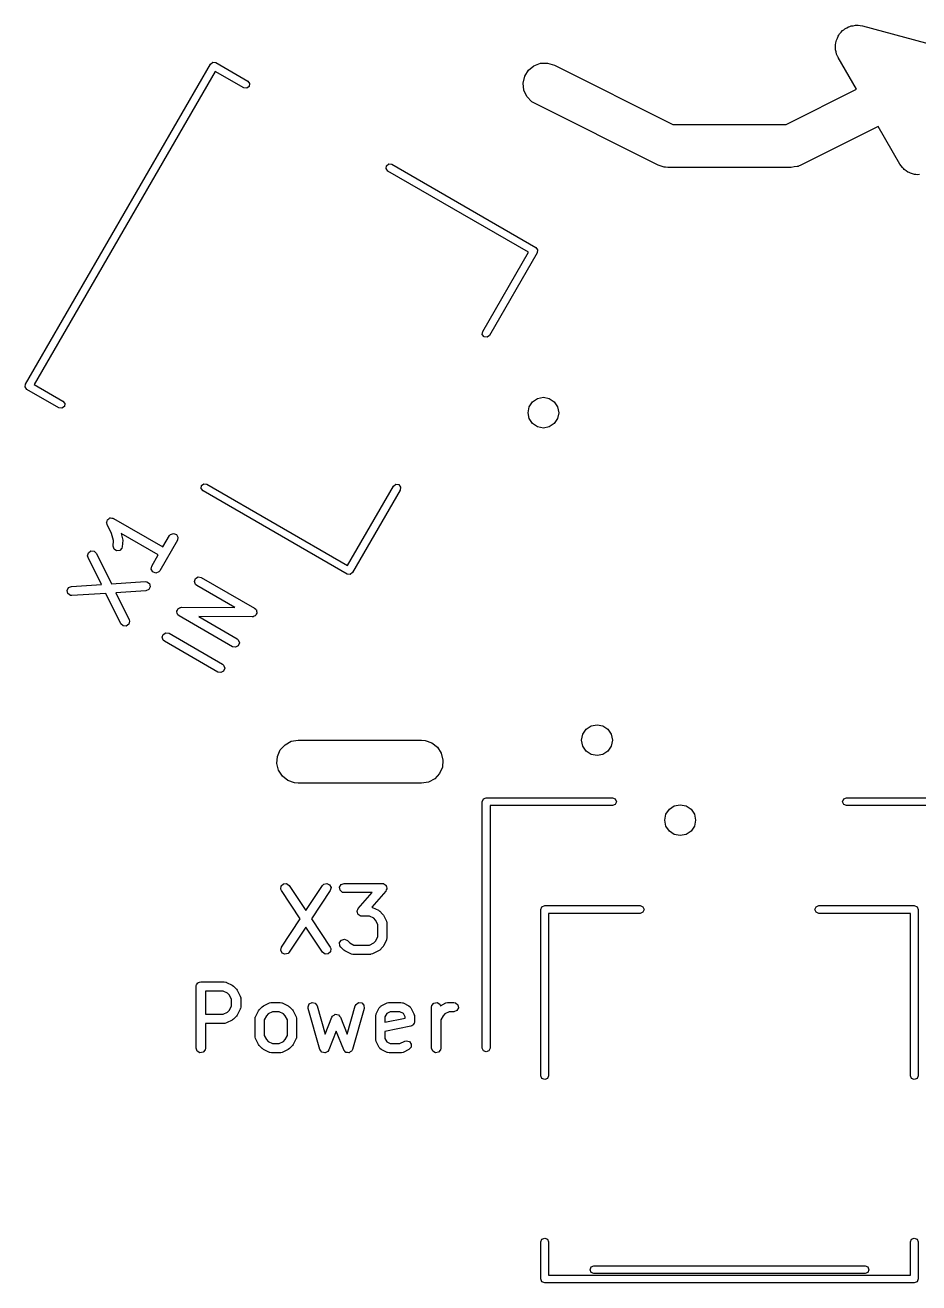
# Model space of a CAD drawing. Extents: x -11.4 to 11.4, y -11.5 to 9.
# Drawn here: x -11.43 to 3.07, y -11.46 to 8.96 of the extents above; entities that cross this region are included whole.
import ezdxf

# ---------------------------------------------------------------- set-up
doc = ezdxf.new("R2010")
doc.units = 0
doc.layers.add('BLACK', color=7, linetype='CONTINUOUS')

msp = doc.modelspace()

# ---------------------------------------------------------------- linework, layer by layer
at = {"layer": 'BLACK', "linetype": 'CONTINUOUS'}
for p, q in [((1.75097, 8.75064), (1.76316, 8.78424)), ((1.76316, 8.78424), (1.77702, 8.80145)), ((1.77702, 8.80145), (1.7871, 8.8211)), ((1.7871, 8.8211), (1.81283, 8.84591)), ((1.81283, 8.84591), (1.83526, 8.87375)), ((1.83526, 8.87375), (1.85394, 8.88554)), ((1.85394, 8.88554), (1.86984, 8.90087)), ((1.86984, 8.90087), (1.90223, 8.916)), ((1.90223, 8.916), (1.93246, 8.93508)), ((1.93246, 8.93508), (1.95395, 8.94018)), ((1.95395, 8.94018), (1.97396, 8.94953)), ((1.97396, 8.94953), (2.0095, 8.95336)), ((2.0095, 8.95336), (2.04428, 8.96162)), ((2.04428, 8.96162), (2.06627, 8.95948)), ((2.06627, 8.95948), (2.08823, 8.96185)), ((2.08823, 8.96185), (2.12309, 8.95396)), ((2.12309, 8.95396), (2.15867, 8.9505)), ((2.15867, 8.9505), (3.5247, 8.58447)), ((1.71816, 8.6051), (1.72329, 8.64047)), ((1.72225, 8.58338), (1.71816, 8.6051)), ((1.72184, 8.5613), (1.72225, 8.58338)), ((1.72329, 8.64047), (1.72395, 8.67621)), ((1.72395, 8.67621), (1.73149, 8.69697)), ((1.73149, 8.69697), (1.73466, 8.71884)), ((1.73466, 8.71884), (1.75097, 8.75064)), ((1.7328, 8.52727), (1.72184, 8.5613)), ((1.7394, 8.49214), (1.7328, 8.52727)), ((1.75454, 8.45976), (1.7394, 8.49214)), ((1.75707, 8.4519), (1.75454, 8.45976)), ((1.76013, 8.44781), (1.75707, 8.4519)), ((1.76498, 8.43742), (1.76013, 8.44781)), ((2.06229, 7.92246), (1.76498, 8.43742)), ((-11.4277, 3.13367), (-8.42768, 8.32982)), ((-8.34945, 8.21133), (-11.2859, 3.12517)), ((-8.42768, 8.32983), (-8.38912, 8.35941)), ((-8.42768, 8.32982), (-8.42768, 8.32983)), ((-8.38912, 8.35941), (-8.34094, 8.35307)), ((-7.88482, 7.94308), (-8.34945, 8.21133)), ((-8.34094, 8.35307), (-7.82132, 8.05307)), ((-3.32436, 8.13148), (-3.26429, 8.22946)), ((-3.26429, 8.22946), (-3.17571, 8.3027)), ((-3.17571, 8.3027), (-3.06819, 8.34329)), ((-3.06819, 8.34329), (-2.95332, 8.34687)), ((-2.95332, 8.34687), (-2.84347, 8.31305)), ((-2.84347, 8.31305), (-0.917375, 7.35)), ((-7.79808, 7.96633), (-7.83664, 7.93674)), ((-7.82132, 8.05307), (-7.79174, 8.01451)), ((-7.79174, 8.01451), (-7.79808, 7.96633)), ((-3.34947, 8.01932), (-3.32436, 8.13148)), ((-3.33688, 7.90508), (-3.34947, 8.01932)), ((-7.83664, 7.93674), (-7.88482, 7.94308)), ((-3.28798, 7.80108), (-3.33688, 7.90508)), ((-3.20802, 7.71852), (-3.28798, 7.80108)), ((0.917375, 7.35), (2.06229, 7.92246)), ((-3.15652, 7.68695), (-3.20802, 7.71852)), ((-1.15653, 6.68695), (-3.15652, 7.68695)), ((-0.917375, 7.35), (0.917375, 7.35)), ((2.41292, 7.31515), (1.15653, 6.68695)), ((2.76498, 6.70538), (2.41292, 7.31515)), ((-5.57614, 6.63164), (-5.5698, 6.67983)), ((-5.54656, 6.59308), (-5.57614, 6.63164)), ((-5.5698, 6.67983), (-5.53124, 6.70941)), ((-3.26328, 5.27483), (-5.54656, 6.59308)), ((-5.53124, 6.70941), (-5.48306, 6.70307)), ((-5.48306, 6.70307), (-3.14479, 5.35307)), ((-1.10802, 6.67201), (-1.15653, 6.68695)), ((-1.06017, 6.65521), (-1.10802, 6.67201)), ((-1.05082, 6.6544), (-1.06017, 6.65521)), ((-1.04668, 6.65313), (-1.05082, 6.6544)), ((-1.0389, 6.65337), (-1.04668, 6.65313)), ((-1, 6.65), (-1.0389, 6.65337)), ((1, 6.65), (-1, 6.65)), ((1.05004, 6.65833), (1, 6.65)), ((1.10037, 6.6647), (1.05004, 6.65833)), ((1.1091, 6.66816), (1.10037, 6.6647)), ((1.11337, 6.66887), (1.1091, 6.66816)), ((1.12022, 6.67256), (1.11337, 6.66887)), ((1.15653, 6.68695), (1.12022, 6.67256)), ((2.78769, 6.67777), (2.76498, 6.70538)), ((2.80676, 6.64754), (2.78769, 6.67777)), ((2.82397, 6.63369), (2.80676, 6.64754)), ((2.838, 6.61663), (2.82397, 6.63369)), ((2.86843, 6.59787), (2.838, 6.61663)), ((2.89627, 6.57545), (2.86843, 6.59787)), ((2.91704, 6.56791), (2.89627, 6.57545)), ((2.93584, 6.55632), (2.91704, 6.56791)), ((2.9707, 6.54843), (2.93584, 6.55632)), ((3.00431, 6.53624), (2.9707, 6.54843)), ((3.02639, 6.53583), (3.00431, 6.53624)), ((3.04794, 6.53095), (3.02639, 6.53583)), ((3.08348, 6.53478), (3.04794, 6.53095)), ((-3.14479, 5.35307), (-3.1152, 5.31451)), ((-3.1152, 5.31451), (-3.12154, 5.26633)), ((-4.00653, 3.98749), (-3.26328, 5.27483)), ((-3.12154, 5.26633), (-3.89654, 3.92399)), ((-4.01287, 3.9393), (-4.00653, 3.98749)), ((-3.98329, 3.90074), (-4.01287, 3.9393)), ((-3.9351, 3.8944), (-3.98329, 3.90074)), ((-3.89654, 3.92399), (-3.9351, 3.8944)), ((-11.434, 3.08549), (-11.4277, 3.13367)), ((-11.4044, 3.04693), (-11.434, 3.08549)), ((-11.2859, 3.12517), (-10.8213, 2.85692)), ((-10.8848, 2.74693), (-11.4044, 3.04693)), ((-3.19758, 2.8446), (-3.11647, 2.89879)), ((-3.11647, 2.89879), (-3.0208, 2.91782)), ((-3.0208, 2.91782), (-2.92513, 2.89879)), ((-2.92513, 2.89879), (-2.84402, 2.8446)), ((-10.8366, 2.74059), (-10.8848, 2.74693)), ((-10.7981, 2.77017), (-10.8366, 2.74059)), ((-10.8213, 2.85692), (-10.7917, 2.81836)), ((-10.7917, 2.81836), (-10.7981, 2.77017)), ((-3.2708, 2.66782), (-3.25177, 2.76349)), ((-3.25177, 2.57215), (-3.2708, 2.66782)), ((-3.25177, 2.76349), (-3.19758, 2.8446)), ((-2.84402, 2.8446), (-2.78983, 2.76349)), ((-2.78983, 2.76349), (-2.7708, 2.66782)), ((-2.7708, 2.66782), (-2.78983, 2.57215)), ((-3.19758, 2.49104), (-3.25177, 2.57215)), ((-3.11647, 2.43685), (-3.19758, 2.49104)), ((-2.84402, 2.49104), (-2.92513, 2.43685)), ((-2.78983, 2.57215), (-2.84402, 2.49104)), ((-3.0208, 2.41782), (-3.11647, 2.43685)), ((-2.92513, 2.43685), (-3.0208, 2.41782)), ((-8.57614, 1.43549), (-8.5698, 1.48367)), ((-8.54656, 1.39693), (-8.57614, 1.43549)), ((-8.5698, 1.48367), (-8.53124, 1.51326)), ((-8.53124, 1.51326), (-8.48306, 1.50692)), ((-8.48306, 1.50692), (-6.19978, 0.188667)), ((-6.19978, 0.188667), (-5.45653, 1.47601)), ((-5.45653, 1.47601), (-5.41797, 1.5056)), ((-5.41797, 1.5056), (-5.36979, 1.49926)), ((-5.36979, 1.49926), (-5.3402, 1.4607)), ((-5.3402, 1.4607), (-5.34654, 1.41251)), ((-6.20829, 0.046933), (-8.54656, 1.39693)), ((-5.34654, 1.41251), (-6.12154, 0.070174)), ((-10.1112, 0.886202), (-10.1037, 0.906653)), ((-10.1097, 0.88215), (-10.1112, 0.886202)), ((-10.1107, 0.877959), (-10.1097, 0.88215)), ((-10.1034, 0.85296), (-10.1107, 0.877959)), ((-10.1037, 0.906653), (-10.0986, 0.927805)), ((-10.0306, 0.705711), (-10.1034, 0.85296)), ((-10.0986, 0.927805), (-10.0951, 0.930359)), ((-10.0951, 0.930359), (-10.0936, 0.934412)), ((-10.0936, 0.934412), (-10.0748, 0.945295)), ((-10.0748, 0.945295), (-10.0572, 0.958184)), ((-10.0572, 0.958184), (-10.0529, 0.957906)), ((-10.0529, 0.957906), (-10.0492, 0.960062)), ((-10.0492, 0.960062), (-10.0277, 0.956283)), ((-10.0277, 0.956283), (-10.006, 0.954882)), ((-10.006, 0.954882), (-10.0029, 0.951903)), ((-10.0029, 0.951903), (-9.99866, 0.951154)), ((-9.99866, 0.951154), (-9.19758, 0.488654)), ((-10.0008, 0.59454), (-10.0306, 0.705711)), ((-9.27258, 0.35875), (-9.87561, 0.706907)), ((-9.87561, 0.706907), (-9.85275, 0.621608)), ((-9.85275, 0.621608), (-9.8508, 0.599269)), ((-9.19758, 0.488654), (-9.09223, 0.671138)), ((-9.09223, 0.671138), (-9.07548, 0.691092)), ((-9.07548, 0.691092), (-9.02727, 0.708638)), ((-9.02727, 0.708638), (-8.97906, 0.691092)), ((-8.97906, 0.691092), (-8.95341, 0.646662)), ((-8.95341, 0.646662), (-8.96232, 0.596138)), ((-10.4081, 0.391694), (-10.3667, 0.422073)), ((-10.3667, 0.422073), (-10.3155, 0.418771)), ((-10.3155, 0.418771), (-10.2784, 0.383333)), ((-10.0064, 0.500403), (-10.0008, 0.59454)), ((-9.99182, 0.451229), (-10.0064, 0.500403)), ((-9.949, 0.422961), (-9.99182, 0.451229)), ((-9.89804, 0.428827), (-9.949, 0.422961)), ((-9.86276, 0.46608), (-9.89804, 0.428827)), ((-9.85671, 0.491415), (-9.86276, 0.46608)), ((-9.85033, 0.597703), (-9.85671, 0.491415)), ((-9.8508, 0.599269), (-9.85033, 0.597703)), ((-8.96232, 0.596138), (-9.24804, 0.101266)), ((-10.4202, 0.341848), (-10.4081, 0.391694)), ((-10.4129, 0.316849), (-10.4202, 0.341848)), ((-10.1964, -0.120978), (-10.4129, 0.316849)), ((-10.2784, 0.383333), (-10.0343, -0.11052)), ((-9.37794, 0.176266), (-9.27258, 0.35875)), ((-9.38685, 0.125742), (-9.37794, 0.176266)), ((-9.3612, 0.081312), (-9.38685, 0.125742)), ((-9.31299, 0.063766), (-9.3612, 0.081312)), ((-9.26478, 0.081312), (-9.31299, 0.063766)), ((-9.24804, 0.101266), (-9.26478, 0.081312)), ((-8.6698, -0.024347), (-8.62537, 0.001303)), ((-8.62537, 0.001303), (-8.57485, -0.007605)), ((-6.20829, 0.046931), (-6.20829, 0.046933)), ((-6.1601, 0.040588), (-6.20829, 0.046931)), ((-6.12154, 0.070174), (-6.1601, 0.040588)), ((-10.7536, -0.219015), (-10.7308, -0.173027)), ((-10.7308, -0.173027), (-10.6838, -0.152413)), ((-10.6838, -0.152413), (-10.1964, -0.120978)), ((-10.0343, -0.11052), (-9.48448, -0.075063)), ((-9.48448, -0.075063), (-9.45859, -0.077926)), ((-9.42785, -0.204139), (-9.47483, -0.224752)), ((-9.45859, -0.077926), (-9.41725, -0.108305)), ((-9.40511, -0.158151), (-9.42785, -0.204139)), ((-9.41725, -0.108305), (-9.40511, -0.158151)), ((-8.68735, -0.072557), (-8.6698, -0.024347)), ((-8.6698, -0.120766), (-8.68735, -0.072557)), ((-8.64985, -0.137509), (-8.6698, -0.120766)), ((-8.0284, -0.4963), (-8.64985, -0.137509)), ((-8.57485, -0.007605), (-7.70882, -0.507605)), ((-10.7414, -0.268861), (-10.7536, -0.219015)), ((-10.7001, -0.29924), (-10.7414, -0.268861)), ((-10.6742, -0.302103), (-10.7001, -0.29924)), ((-10.1244, -0.266646), (-10.6742, -0.302103)), ((-9.88022, -0.7605), (-10.1244, -0.266646)), ((-9.47483, -0.224752), (-9.96224, -0.256187)), ((-9.96224, -0.256187), (-9.74576, -0.694016)), ((-8.97306, -0.567428), (-8.97069, -0.560911)), ((-8.96645, -0.585592), (-8.97306, -0.567428)), ((-8.97186, -0.554075), (-8.96212, -0.537379)), ((-8.97069, -0.560911), (-8.97186, -0.554075)), ((-8.96318, -0.604638), (-8.96645, -0.585592)), ((-8.95789, -0.609119), (-8.96318, -0.604638)), ((-8.96212, -0.537379), (-8.95551, -0.519218)), ((-8.95552, -0.615637), (-8.95789, -0.609119)), ((-8.95551, -0.519218), (-8.94951, -0.51575)), ((-8.94951, -0.51575), (-8.94601, -0.509761)), ((-8.94601, -0.509761), (-8.92782, -0.503232)), ((-8.92782, -0.503232), (-8.91108, -0.493568)), ((-8.91108, -0.493568), (-8.90425, -0.494772)), ((-8.90425, -0.494772), (-8.89773, -0.492429)), ((-8.89773, -0.492429), (-8.0284, -0.4963)), ((-7.70882, -0.507605), (-7.68887, -0.524348)), ((-7.68887, -0.524348), (-7.68649, -0.530867)), ((-7.68225, -0.602599), (-7.68887, -0.620767)), ((-7.68649, -0.530867), (-7.6812, -0.535347)), ((-7.67252, -0.58591), (-7.68225, -0.602599)), ((-7.6812, -0.535347), (-7.67793, -0.55439)), ((-7.67793, -0.55439), (-7.67132, -0.572557)), ((-7.67132, -0.572557), (-7.67369, -0.579076)), ((-7.67369, -0.579076), (-7.67252, -0.58591)), ((-9.84312, -0.795937), (-9.88022, -0.7605)), ((-9.79193, -0.79924), (-9.84312, -0.795937)), ((-9.75058, -0.76886), (-9.79193, -0.79924)), ((-9.73844, -0.719015), (-9.75058, -0.76886)), ((-9.74576, -0.694016), (-9.73844, -0.719015)), ((-8.93556, -0.63238), (-8.95552, -0.615637)), ((-8.06954, -1.13238), (-8.93556, -0.63238)), ((-7.74665, -0.647556), (-8.61598, -0.643685)), ((-8.61598, -0.643685), (-7.99454, -1.00248)), ((-7.74013, -0.645213), (-7.74665, -0.647556)), ((-7.7333, -0.646417), (-7.74013, -0.645213)), ((-7.71656, -0.636752), (-7.7333, -0.646417)), ((-7.69837, -0.630224), (-7.71656, -0.636752)), ((-7.69488, -0.624236), (-7.69837, -0.630224)), ((-7.68887, -0.620767), (-7.69488, -0.624236)), ((-9.21116, -0.979821), (-9.19361, -0.931611)), ((-9.19361, -1.02803), (-9.21116, -0.979821)), ((-9.19361, -0.931611), (-9.14918, -0.905961)), ((-9.14918, -0.905961), (-9.09866, -0.914869)), ((-9.09866, -0.914869), (-8.23263, -1.41487)), ((-7.99454, -1.00248), (-7.97458, -1.01922)), ((-7.97458, -1.01922), (-7.95704, -1.06743)), ((-9.17366, -1.04477), (-9.19361, -1.02803)), ((-8.30763, -1.54477), (-9.17366, -1.04477)), ((-8.01901, -1.14129), (-8.06954, -1.13238)), ((-7.97458, -1.11564), (-8.01901, -1.14129)), ((-7.95704, -1.06743), (-7.97458, -1.11564)), ((-8.23263, -1.41487), (-8.21268, -1.43161)), ((-8.25711, -1.55368), (-8.30763, -1.54477)), ((-8.21268, -1.52803), (-8.25711, -1.55368)), ((-8.21268, -1.43161), (-8.19513, -1.47982)), ((-8.19513, -1.47982), (-8.21268, -1.52803)), ((-2.32678, -2.47322), (-2.24567, -2.41903)), ((-2.24567, -2.41903), (-2.15, -2.4)), ((-2.15, -2.4), (-2.05433, -2.41903)), ((-2.05433, -2.41903), (-1.97322, -2.47322)), ((-7.11337, -2.66887), (-7, -2.65)), ((-7, -2.65), (-5, -2.65)), ((-5, -2.65), (-4.93982, -2.65521)), ((-4.93982, -2.65521), (-4.83139, -2.69329)), ((-2.4, -2.65), (-2.38097, -2.55433)), ((-2.38097, -2.74567), (-2.4, -2.65)), ((-2.38097, -2.55433), (-2.32678, -2.47322)), ((-1.97322, -2.47322), (-1.91903, -2.55433)), ((-1.91903, -2.55433), (-1.9, -2.65)), ((-1.9, -2.65), (-1.91903, -2.74567)), ((-7.339, -2.91296), (-7.29253, -2.80784)), ((-7.29253, -2.80784), (-7.21452, -2.72345)), ((-7.21452, -2.72345), (-7.11337, -2.66887)), ((-4.83139, -2.69329), (-4.74113, -2.76445)), ((-4.74113, -2.76445), (-4.67879, -2.861)), ((-2.32678, -2.82678), (-2.38097, -2.74567)), ((-2.24567, -2.88097), (-2.32678, -2.82678)), ((-1.97322, -2.82678), (-2.05433, -2.88097)), ((-1.91903, -2.74567), (-1.97322, -2.82678)), ((-7.34892, -3.02746), (-7.339, -2.91296)), ((-7.32121, -3.139), (-7.34892, -3.02746)), ((-4.67879, -2.861), (-4.65108, -2.97254)), ((-4.65108, -2.97254), (-4.661, -3.08704)), ((-2.15, -2.9), (-2.24567, -2.88097)), ((-2.05433, -2.88097), (-2.15, -2.9)), ((-7.25887, -3.23555), (-7.32121, -3.139)), ((-7.16861, -3.30671), (-7.25887, -3.23555)), ((-4.70747, -3.19216), (-4.78548, -3.27655)), ((-4.661, -3.08704), (-4.70747, -3.19216)), ((-7.06018, -3.34479), (-7.16861, -3.30671)), ((-7, -3.35), (-7.06018, -3.34479)), ((-5, -3.35), (-7, -3.35)), ((-4.88663, -3.33113), (-5, -3.35)), ((-4.78548, -3.27655), (-4.88663, -3.33113)), ((-4.0135, -3.65), (-3.9949, -3.6051)), ((-4.0135, -7.65), (-4.0135, -3.65)), ((-3.9949, -3.6051), (-3.95, -3.5865)), ((-3.95, -3.5865), (-1.9, -3.5865)), ((-1.9, -3.5865), (-1.8551, -3.6051)), ((-1.8551, -3.6051), (-1.8365, -3.65)), ((-1.8365, -3.65), (-1.8551, -3.6949)), ((1.8365, -3.65), (1.8551, -3.6051)), ((1.8551, -3.6949), (1.8365, -3.65)), ((1.8551, -3.6051), (1.9, -3.5865)), ((1.9, -3.5865), (3.95, -3.5865)), ((-1.9, -3.7135), (-3.8865, -3.7135)), ((-3.8865, -3.7135), (-3.8865, -7.65)), ((-1.8551, -3.6949), (-1.9, -3.7135)), ((-1.05, -3.95), (-1.03097, -3.85433)), ((-1.03097, -3.85433), (-0.976777, -3.77322)), ((-0.976777, -3.77322), (-0.895671, -3.71903)), ((-0.895671, -3.71903), (-0.8, -3.7)), ((-0.8, -3.7), (-0.704329, -3.71903)), ((-0.704329, -3.71903), (-0.623223, -3.77322)), ((-0.623223, -3.77322), (-0.56903, -3.85433)), ((-0.56903, -3.85433), (-0.55, -3.95)), ((1.9, -3.7135), (1.8551, -3.6949)), ((3.8865, -3.7135), (1.9, -3.7135)), ((-1.03097, -4.04567), (-1.05, -3.95)), ((-0.976777, -4.12678), (-1.03097, -4.04567)), ((-0.56903, -4.04567), (-0.623223, -4.12678)), ((-0.55, -3.95), (-0.56903, -4.04567)), ((-0.895671, -4.18097), (-0.976777, -4.12678)), ((-0.8, -4.2), (-0.895671, -4.18097)), ((-0.704329, -4.18097), (-0.8, -4.2)), ((-0.623223, -4.12678), (-0.704329, -4.18097)), ((-7.28416, -5.06893), (-7.27853, -5.01794)), ((-7.2737, -5.09279), (-7.28416, -5.06893)), ((-7.27853, -5.01794), (-7.24143, -4.9825)), ((-6.96737, -5.55228), (-7.2737, -5.09279)), ((-7.24143, -4.9825), (-7.19023, -4.9792)), ((-7.19023, -4.9792), (-7.14889, -5.00958)), ((-7.14889, -5.00958), (-6.87723, -5.41707)), ((-6.87723, -5.41707), (-6.60557, -5.00958)), ((-6.48076, -5.09279), (-6.78709, -5.55228)), ((-6.60557, -5.00958), (-6.58758, -4.99074)), ((-6.58758, -4.99074), (-6.53834, -4.97634)), ((-6.53834, -4.97634), (-6.49136, -4.99695)), ((-6.49136, -4.99695), (-6.46862, -5.04294)), ((-6.46862, -5.04294), (-6.48076, -5.09279)), ((-6.33069, -5.03816), (-6.30504, -4.99373)), ((-6.32178, -5.08868), (-6.33069, -5.03816)), ((-6.28248, -5.12166), (-6.32178, -5.08868)), ((-6.30504, -4.99373), (-6.25683, -4.97618)), ((-6.25683, -4.97618), (-5.63643, -4.97618)), ((-5.57998, -5.10057), (-5.80816, -5.36135)), ((-5.63643, -4.97618), (-5.62532, -4.97814)), ((-5.62532, -4.97814), (-5.62188, -4.97761)), ((-5.62188, -4.97761), (-5.61922, -4.97922)), ((-5.61922, -4.97922), (-5.61077, -4.9807)), ((-5.61077, -4.9807), (-5.59528, -4.9937)), ((-5.59528, -4.9937), (-5.57799, -5.00417)), ((-5.57268, -5.08172), (-5.57998, -5.10057)), ((-5.57799, -5.00417), (-5.57606, -5.00984)), ((-5.57606, -5.00984), (-5.57147, -5.01368)), ((-5.56257, -5.06421), (-5.57268, -5.08172)), ((-5.57147, -5.01368), (-5.56796, -5.0336)), ((-5.56796, -5.0336), (-5.56144, -5.05273)), ((-5.56144, -5.05273), (-5.5636, -5.05831)), ((-5.5636, -5.05831), (-5.56257, -5.06421)), ((-6.25683, -5.12618), (-6.28248, -5.12166)), ((-5.80171, -5.12618), (-6.25683, -5.12618)), ((-6.02693, -5.38358), (-5.80171, -5.12618)), ((-6.04547, -5.43142), (-6.04331, -5.42584)), ((-6.03895, -5.45055), (-6.04547, -5.43142)), ((-6.04435, -5.41994), (-6.03424, -5.40243)), ((-6.04331, -5.42584), (-6.04435, -5.41994)), ((-6.03544, -5.47047), (-6.03895, -5.45055)), ((-6.03086, -5.47431), (-6.03544, -5.47047)), ((-6.03424, -5.40243), (-6.02693, -5.38358)), ((-6.02893, -5.47998), (-6.03086, -5.47431)), ((-6.01163, -5.49045), (-6.02893, -5.47998)), ((-5.99614, -5.50345), (-6.01163, -5.49045)), ((-5.9877, -5.50493), (-5.99614, -5.50345)), ((-5.98504, -5.50654), (-5.9877, -5.50493)), ((-5.9816, -5.50601), (-5.98504, -5.50654)), ((-5.97049, -5.50797), (-5.9816, -5.50601)), ((-5.84502, -5.50797), (-5.97049, -5.50797)), ((-5.7763, -5.54233), (-5.84502, -5.50797)), ((-5.80816, -5.36135), (-5.80167, -5.36249)), ((-5.80167, -5.36249), (-5.79823, -5.36537)), ((-5.79823, -5.36537), (-5.79378, -5.36589)), ((-5.79378, -5.36589), (-5.69833, -5.41361)), ((-5.69833, -5.41361), (-5.68032, -5.42697)), ((-5.68032, -5.42697), (-5.67884, -5.42766)), ((-5.67884, -5.42766), (-5.63112, -5.47538)), ((-5.63112, -5.47538), (-5.61825, -5.49375)), ((-5.61825, -5.49375), (-5.61707, -5.49487)), ((-5.61707, -5.49487), (-5.56934, -5.59032)), ((-3.0635, -5.4), (-3.0449, -5.3551)), ((-3.0635, -8.1), (-3.0635, -5.4)), ((-3.0449, -5.3551), (-3, -5.3365)), ((-3, -5.3365), (-1.45, -5.3365)), ((-1.45, -5.4635), (-2.9365, -5.4635)), ((-2.9365, -5.4635), (-2.9365, -8.1)), ((-1.45, -5.3365), (-1.4051, -5.3551)), ((-1.4051, -5.4449), (-1.45, -5.4635)), ((-1.4051, -5.3551), (-1.3865, -5.4)), ((-1.3865, -5.4), (-1.4051, -5.4449)), ((1.3865, -5.4), (1.4051, -5.3551)), ((1.4051, -5.4449), (1.3865, -5.4)), ((1.4051, -5.3551), (1.45, -5.3365)), ((1.45, -5.4635), (1.4051, -5.4449)), ((1.45, -5.3365), (3, -5.3365)), ((2.9365, -5.4635), (1.45, -5.4635)), ((2.9365, -8.1), (2.9365, -5.4635)), ((3, -5.3365), (3.0449, -5.3551)), ((3.0449, -5.3551), (3.0635, -5.4)), ((3.0635, -5.4), (3.0635, -8.1)), ((-7.2737, -6.01177), (-6.96737, -5.55228)), ((-6.87723, -5.68748), (-7.14889, -6.09497)), ((-6.60557, -6.09497), (-6.87723, -5.68748)), ((-6.78709, -5.55228), (-6.48076, -6.01177)), ((-5.74579, -5.57284), (-5.7763, -5.54233)), ((-5.71143, -5.64157), (-5.74579, -5.57284)), ((-5.71143, -5.84477), (-5.71143, -5.64157)), ((-5.56934, -5.59032), (-5.56192, -5.61529)), ((-5.56192, -5.61529), (-5.56296, -5.61965)), ((-5.56296, -5.61965), (-5.56143, -5.62386)), ((-5.56143, -5.62386), (-5.56143, -5.86248)), ((-6.32927, -5.93851), (-6.29985, -5.89649)), ((-6.29985, -5.89649), (-6.25029, -5.88321)), ((-6.25029, -5.88321), (-6.2038, -5.90489)), ((-6.2038, -5.90489), (-6.16468, -5.94401)), ((-5.7763, -5.94401), (-5.74579, -5.9135)), ((-5.74579, -5.9135), (-5.71143, -5.84477)), ((-5.56934, -5.89602), (-5.61707, -5.99146)), ((-5.56883, -5.89156), (-5.56934, -5.89602)), ((-5.56595, -5.88813), (-5.56883, -5.89156)), ((-5.56143, -5.86248), (-5.56595, -5.88813)), ((-7.28584, -6.06161), (-7.2737, -6.01177)), ((-7.2631, -6.1076), (-7.28584, -6.06161)), ((-7.21612, -6.12822), (-7.2631, -6.1076)), ((-7.16688, -6.11381), (-7.21612, -6.12822)), ((-7.14889, -6.09497), (-7.16688, -6.11381)), ((-6.56423, -6.12535), (-6.60557, -6.09497)), ((-6.51303, -6.12205), (-6.56423, -6.12535)), ((-6.47594, -6.08661), (-6.51303, -6.12205)), ((-6.48076, -6.01177), (-6.4703, -6.03562)), ((-6.4703, -6.03562), (-6.47594, -6.08661)), ((-6.3248, -5.98962), (-6.32927, -5.93851)), ((-6.30986, -6.01096), (-6.3248, -5.98962)), ((-6.26214, -6.05868), (-6.30986, -6.01096)), ((-6.26066, -6.05937), (-6.26214, -6.05868)), ((-6.24265, -6.07273), (-6.26066, -6.05937)), ((-6.1472, -6.12045), (-6.24265, -6.07273)), ((-6.16468, -5.94401), (-6.09596, -5.97837)), ((-6.14275, -6.12097), (-6.1472, -6.12045)), ((-6.13931, -6.12385), (-6.14275, -6.12097)), ((-6.11366, -6.12837), (-6.13931, -6.12385)), ((-6.09596, -5.97837), (-5.84503, -5.97837)), ((-5.84503, -5.97837), (-5.7763, -5.94401)), ((-5.82311, -6.12684), (-5.82732, -6.12837)), ((-5.81874, -6.12788), (-5.82311, -6.12684)), ((-5.79378, -6.12045), (-5.81874, -6.12788)), ((-5.69833, -6.07273), (-5.79378, -6.12045)), ((-5.69721, -6.07154), (-5.69833, -6.07273)), ((-5.67884, -6.05868), (-5.69721, -6.07154)), ((-5.63112, -6.01096), (-5.67884, -6.05868)), ((-5.63043, -6.00948), (-5.63112, -6.01096)), ((-5.61707, -5.99146), (-5.63043, -6.00948)), ((-5.82732, -6.12837), (-6.11366, -6.12837)), ((-8.65826, -6.65042), (-8.65654, -6.64068)), ((-8.65826, -7.654), (-8.65826, -6.65042)), ((-8.65712, -6.6374), (-8.65545, -6.63451)), ((-8.65654, -6.64068), (-8.65712, -6.6374)), ((-8.65545, -6.63451), (-8.65373, -6.62477)), ((-8.65373, -6.62477), (-8.64121, -6.60984)), ((-8.64121, -6.60984), (-8.63146, -6.59297)), ((-8.63146, -6.59297), (-8.6251, -6.59066)), ((-8.6251, -6.59066), (-8.62075, -6.58547)), ((-8.62075, -6.58547), (-8.60156, -6.58209)), ((-8.60156, -6.58209), (-8.58325, -6.57542)), ((-8.58325, -6.57542), (-8.20094, -6.57542)), ((-8.50826, -6.72542), (-8.50826, -7.1011)), ((-8.21865, -6.72542), (-8.50826, -6.72542)), ((-8.14979, -6.75985), (-8.21865, -6.72542)), ((-8.20094, -6.57542), (-8.17529, -6.57995)), ((-8.17529, -6.57995), (-8.17185, -6.58283)), ((-8.17185, -6.58283), (-8.1674, -6.58334)), ((-8.1674, -6.58334), (-8.07182, -6.63113)), ((-8.07182, -6.63113), (-8.05381, -6.64449)), ((-8.05381, -6.64449), (-8.05233, -6.64518)), ((-8.05233, -6.64518), (-8.00454, -6.69297)), ((-8.00454, -6.69297), (-7.99168, -6.71134)), ((-7.99168, -6.71134), (-7.99049, -6.71246)), ((-7.99049, -6.71246), (-7.9427, -6.80804)), ((-8.11921, -6.79043), (-8.14979, -6.75985)), ((-8.08478, -6.85928), (-8.11921, -6.79043)), ((-8.08478, -6.96724), (-8.08478, -6.85928)), ((-7.9427, -6.80804), (-7.93527, -6.833)), ((-7.93527, -6.833), (-7.93632, -6.83737)), ((-7.93632, -6.83737), (-7.93478, -6.84158)), ((-7.93478, -6.84158), (-7.93478, -6.98495)), ((-7.56543, -6.96565), (-7.46985, -6.91787)), ((-7.46985, -6.91787), (-7.44489, -6.91044)), ((-7.44489, -6.91044), (-7.44053, -6.91148)), ((-7.44053, -6.91148), (-7.43631, -6.90995)), ((-7.43631, -6.90995), (-7.29294, -6.90995)), ((-7.29294, -6.90995), (-7.26729, -6.91447)), ((-7.26729, -6.91447), (-7.26386, -6.91735)), ((-7.26386, -6.91735), (-7.2594, -6.91787)), ((-7.2594, -6.91787), (-7.16383, -6.96565)), ((-6.84207, -6.97964), (-6.82116, -6.9328)), ((-6.82116, -6.9328), (-6.77503, -6.91035)), ((-6.77503, -6.91035), (-6.72526, -6.92281)), ((-6.72526, -6.92281), (-6.69515, -6.96434)), ((-6.07475, -6.96434), (-6.06335, -6.94092)), ((-6.06335, -6.94092), (-6.02085, -6.91219)), ((-6.02085, -6.91219), (-5.96982, -6.91751)), ((-5.96982, -6.91751), (-5.93415, -6.95438)), ((-5.65386, -6.96565), (-5.55828, -6.91787)), ((-5.55828, -6.91787), (-5.53332, -6.91044)), ((-5.53332, -6.91044), (-5.52895, -6.91148)), ((-5.52895, -6.91148), (-5.52474, -6.90995)), ((-5.52474, -6.90995), (-5.33358, -6.90995)), ((-5.33358, -6.90995), (-5.30793, -6.91447)), ((-5.30793, -6.91447), (-5.3045, -6.91735)), ((-5.3045, -6.91735), (-5.30004, -6.91787)), ((-5.30004, -6.91787), (-5.20446, -6.96565)), ((-4.83059, -6.9593), (-4.79761, -6.92)), ((-4.79761, -6.92), (-4.74709, -6.91109)), ((-4.74709, -6.91109), (-4.70266, -6.93674)), ((-4.70266, -6.93674), (-4.69305, -6.96314)), ((-4.69305, -6.96314), (-4.6025, -6.91787)), ((-4.6025, -6.91787), (-4.57753, -6.91044)), ((-4.57753, -6.91044), (-4.57317, -6.91148)), ((-4.57317, -6.91148), (-4.56895, -6.90995)), ((-4.56895, -6.90995), (-4.47338, -6.90995)), ((-4.47338, -6.90995), (-4.44772, -6.91447)), ((-4.44772, -6.91447), (-4.40842, -6.94745)), ((-8.50826, -7.1011), (-8.21865, -7.1011)), ((-8.21865, -7.1011), (-8.14979, -7.06668)), ((-8.14979, -7.06668), (-8.11921, -7.0361)), ((-8.11921, -7.0361), (-8.08478, -6.96724)), ((-8.00454, -7.13356), (-8.05233, -7.18135)), ((-8.00385, -7.13207), (-8.00454, -7.13356)), ((-7.99049, -7.11407), (-8.00385, -7.13207)), ((-7.9427, -7.01849), (-7.99049, -7.11407)), ((-7.94219, -7.01403), (-7.9427, -7.01849)), ((-7.93931, -7.0106), (-7.94219, -7.01403)), ((-7.93478, -6.98495), (-7.93931, -7.0106)), ((-7.69795, -7.15045), (-7.69506, -7.14702)), ((-7.69506, -7.14702), (-7.69455, -7.14256)), ((-7.69455, -7.14256), (-7.64676, -7.04699)), ((-7.64676, -7.04699), (-7.6334, -7.02897)), ((-7.6334, -7.02897), (-7.63271, -7.02749)), ((-7.63271, -7.02749), (-7.58492, -6.9797)), ((-7.58492, -6.9797), (-7.56656, -6.96684)), ((-7.56656, -6.96684), (-7.56543, -6.96565)), ((-7.51804, -7.12495), (-7.55247, -7.19381)), ((-7.48746, -7.09438), (-7.51804, -7.12495)), ((-7.41861, -7.05995), (-7.48746, -7.09438)), ((-7.31065, -7.05995), (-7.41861, -7.05995)), ((-7.24179, -7.09438), (-7.31065, -7.05995)), ((-7.21121, -7.12495), (-7.24179, -7.09438)), ((-7.17679, -7.19381), (-7.21121, -7.12495)), ((-7.16383, -6.96565), (-7.14582, -6.97901)), ((-7.14582, -6.97901), (-7.14433, -6.9797)), ((-7.14433, -6.9797), (-7.09654, -7.02749)), ((-7.09654, -7.02749), (-7.08368, -7.04586)), ((-7.08368, -7.04586), (-7.08249, -7.04698)), ((-7.08249, -7.04698), (-7.0347, -7.14256)), ((-7.0347, -7.14256), (-7.02728, -7.16753)), ((-6.83938, -7.00555), (-6.84207, -6.97964)), ((-6.64822, -7.6746), (-6.83938, -7.00555)), ((-6.69515, -6.96434), (-6.56426, -7.42245)), ((-6.56426, -7.42245), (-6.45458, -7.14825)), ((-6.45458, -7.14825), (-6.44478, -7.13244)), ((-6.44478, -7.13244), (-6.44389, -7.12973)), ((-6.44389, -7.12973), (-6.4426, -7.12893)), ((-6.4426, -7.12893), (-6.44086, -7.12611)), ((-6.44086, -7.12611), (-6.42021, -7.11504)), ((-6.42021, -7.11504), (-6.40029, -7.10269)), ((-6.40029, -7.10269), (-6.39783, -7.10304)), ((-6.39783, -7.10304), (-6.39564, -7.10187)), ((-6.39564, -7.10187), (-6.3727, -7.10666)), ((-6.3727, -7.10666), (-6.34951, -7.11001)), ((-6.34951, -7.11001), (-6.34786, -7.11186)), ((-6.34786, -7.11186), (-6.34542, -7.11236)), ((-6.34542, -7.11236), (-6.33093, -7.13079)), ((-6.33093, -7.13079), (-6.31531, -7.14825)), ((-6.31531, -7.14825), (-6.20563, -7.42245)), ((-6.20563, -7.42245), (-6.07475, -6.96434)), ((-5.93052, -7.00555), (-6.12168, -7.6746)), ((-5.93415, -6.95438), (-5.93052, -7.00555)), ((-5.74311, -7.12832), (-5.73858, -7.10266)), ((-5.74311, -7.51063), (-5.74311, -7.12832)), ((-5.73858, -7.10266), (-5.7357, -7.09923)), ((-5.7357, -7.09923), (-5.73519, -7.09477)), ((-5.73519, -7.09477), (-5.6874, -6.9992)), ((-5.6874, -6.9992), (-5.67188, -6.97828)), ((-5.67188, -6.97828), (-5.66158, -6.97381)), ((-5.66158, -6.97381), (-5.65386, -6.96565)), ((-5.56442, -7.08864), (-5.59311, -7.14602)), ((-5.59311, -7.14602), (-5.59311, -7.22799)), ((-5.50704, -7.05995), (-5.56442, -7.08864)), ((-5.35129, -7.05995), (-5.50704, -7.05995)), ((-5.29391, -7.08864), (-5.35129, -7.05995)), ((-5.26522, -7.14602), (-5.29391, -7.08864)), ((-5.26522, -7.16241), (-5.26522, -7.14602)), ((-5.20446, -6.96565), (-5.18354, -6.98117)), ((-5.18354, -6.98117), (-5.17908, -6.99148)), ((-5.17908, -6.99148), (-5.17092, -6.9992)), ((-5.17092, -6.9992), (-5.12313, -7.09477)), ((-5.12313, -7.09477), (-5.11571, -7.11974)), ((-5.11571, -7.11974), (-5.11675, -7.1241)), ((-5.11675, -7.1241), (-5.11522, -7.12832)), ((-5.11522, -7.12832), (-5.11522, -7.22389)), ((-4.83511, -6.98495), (-4.83059, -6.9593)), ((-4.83511, -7.654), (-4.83511, -6.98495)), ((-4.65068, -7.12495), (-4.68511, -7.19381)), ((-4.62011, -7.09438), (-4.65068, -7.12495)), ((-4.55125, -7.05995), (-4.62011, -7.09438)), ((-4.47338, -7.05995), (-4.55125, -7.05995)), ((-4.42517, -7.0424), (-4.47338, -7.05995)), ((-4.39952, -6.99797), (-4.42517, -7.0424)), ((-4.40842, -6.94745), (-4.39952, -6.99797)), ((-8.20094, -7.2511), (-8.50826, -7.2511)), ((-8.50826, -7.2511), (-8.50826, -7.654)), ((-8.19673, -7.24957), (-8.20094, -7.2511)), ((-8.19237, -7.25061), (-8.19673, -7.24957)), ((-8.1674, -7.24319), (-8.19237, -7.25061)), ((-8.07182, -7.1954), (-8.1674, -7.24319)), ((-8.0707, -7.19421), (-8.07182, -7.1954)), ((-8.05233, -7.18135), (-8.0707, -7.19421)), ((-7.70247, -7.1761), (-7.69795, -7.15045)), ((-7.70247, -7.46284), (-7.70247, -7.1761)), ((-7.55247, -7.19381), (-7.55247, -7.44514)), ((-7.17679, -7.44514), (-7.17679, -7.19381)), ((-7.02728, -7.16753), (-7.02832, -7.17189)), ((-7.02832, -7.17189), (-7.02679, -7.1761)), ((-7.02679, -7.1761), (-7.02679, -7.46284)), ((-5.59311, -7.22799), (-5.26522, -7.16241)), ((-5.17551, -7.29744), (-5.59311, -7.38096)), ((-5.16492, -7.291), (-5.17551, -7.29744)), ((-5.15272, -7.28885), (-5.16492, -7.291)), ((-5.14368, -7.27808), (-5.15272, -7.28885)), ((-5.13168, -7.27078), (-5.14368, -7.27808)), ((-5.1277, -7.25904), (-5.13168, -7.27078)), ((-5.11974, -7.24955), (-5.1277, -7.25904)), ((-5.11522, -7.22389), (-5.11974, -7.24955)), ((-4.68511, -7.19381), (-4.68511, -7.654)), ((-7.70093, -7.46705), (-7.70247, -7.46284)), ((-7.70198, -7.47141), (-7.70093, -7.46705)), ((-7.69455, -7.49638), (-7.70198, -7.47141)), ((-7.64676, -7.59196), (-7.69455, -7.49638)), ((-7.55247, -7.44514), (-7.51804, -7.51399)), ((-7.51804, -7.51399), (-7.48746, -7.54457)), ((-7.48746, -7.54457), (-7.41861, -7.579)), ((-7.31065, -7.579), (-7.24179, -7.54457)), ((-7.24179, -7.54457), (-7.21121, -7.51399)), ((-7.21121, -7.51399), (-7.17679, -7.44514)), ((-7.0347, -7.49638), (-7.08249, -7.59196)), ((-7.03419, -7.49193), (-7.0347, -7.49638)), ((-7.03131, -7.48849), (-7.03419, -7.49193)), ((-7.02679, -7.46284), (-7.03131, -7.48849)), ((-6.38495, -7.37805), (-6.50647, -7.68185)), ((-6.26343, -7.68185), (-6.38495, -7.37805)), ((-5.74157, -7.51484), (-5.74311, -7.51063)), ((-5.74262, -7.5192), (-5.74157, -7.51484)), ((-5.73519, -7.54417), (-5.74262, -7.5192)), ((-5.6874, -7.63975), (-5.73519, -7.54417)), ((-5.59311, -7.38096), (-5.59311, -7.49292)), ((-5.59311, -7.49292), (-5.56442, -7.55031)), ((-5.56442, -7.55031), (-5.50704, -7.579)), ((-5.35129, -7.579), (-5.27155, -7.53913)), ((-5.27155, -7.53913), (-5.24658, -7.5317)), ((-5.24658, -7.5317), (-5.19668, -7.54362)), ((-5.19668, -7.54362), (-5.16612, -7.58482)), ((-8.64071, -7.70221), (-8.65826, -7.654)), ((-8.59628, -7.72786), (-8.64071, -7.70221)), ((-8.54575, -7.71895), (-8.59628, -7.72786)), ((-8.51278, -7.67965), (-8.54575, -7.71895)), ((-8.50826, -7.654), (-8.51278, -7.67965)), ((-7.64557, -7.59309), (-7.64676, -7.59196)), ((-7.63271, -7.61145), (-7.64557, -7.59309)), ((-7.58492, -7.65924), (-7.63271, -7.61145)), ((-7.58344, -7.65993), (-7.58492, -7.65924)), ((-7.56543, -7.67329), (-7.58344, -7.65993)), ((-7.46985, -7.72108), (-7.56543, -7.67329)), ((-7.4654, -7.72159), (-7.46985, -7.72108)), ((-7.46196, -7.72447), (-7.4654, -7.72159)), ((-7.43631, -7.729), (-7.46196, -7.72447)), ((-7.29294, -7.729), (-7.43631, -7.729)), ((-7.41861, -7.579), (-7.31065, -7.579)), ((-7.28873, -7.72746), (-7.29294, -7.729)), ((-7.28437, -7.72851), (-7.28873, -7.72746)), ((-7.2594, -7.72108), (-7.28437, -7.72851)), ((-7.16382, -7.67329), (-7.2594, -7.72108)), ((-7.1627, -7.6721), (-7.16382, -7.67329)), ((-7.14433, -7.65924), (-7.1627, -7.6721)), ((-7.09654, -7.61145), (-7.14433, -7.65924)), ((-7.09585, -7.60997), (-7.09654, -7.61145)), ((-7.08249, -7.59196), (-7.09585, -7.60997)), ((-6.6473, -7.67586), (-6.64822, -7.6746)), ((-6.64735, -7.67742), (-6.6473, -7.67586)), ((-6.63234, -7.6965), (-6.64735, -7.67742)), ((-6.6181, -7.71613), (-6.63234, -7.6965)), ((-6.61659, -7.71651), (-6.6181, -7.71613)), ((-6.61563, -7.71774), (-6.61659, -7.71651)), ((-6.59186, -7.7227), (-6.61563, -7.71774)), ((-6.56834, -7.72859), (-6.59186, -7.7227)), ((-6.56694, -7.72791), (-6.56834, -7.72859)), ((-6.56541, -7.72823), (-6.56694, -7.72791)), ((-6.54401, -7.71676), (-6.56541, -7.72823)), ((-6.5222, -7.70615), (-6.54401, -7.71676)), ((-6.52157, -7.70473), (-6.5222, -7.70615)), ((-6.5202, -7.70399), (-6.52157, -7.70473)), ((-6.50647, -7.68185), (-6.5202, -7.70399)), ((-6.26239, -7.68301), (-6.26343, -7.68185)), ((-6.26228, -7.68457), (-6.26239, -7.68301)), ((-6.2454, -7.70201), (-6.26228, -7.68457)), ((-6.22923, -7.7201), (-6.2454, -7.70201)), ((-6.22769, -7.72032), (-6.22923, -7.7201)), ((-6.2266, -7.72144), (-6.22769, -7.72032)), ((-6.20246, -7.72395), (-6.2266, -7.72144)), ((-6.17845, -7.72741), (-6.20246, -7.72395)), ((-6.17713, -7.72659), (-6.17845, -7.72741)), ((-6.17558, -7.72675), (-6.17713, -7.72659)), ((-6.15547, -7.71316), (-6.17558, -7.72675)), ((-6.13485, -7.70038), (-6.15547, -7.71316)), ((-6.13436, -7.6989), (-6.13485, -7.70038)), ((-6.13307, -7.69802), (-6.13436, -7.6989)), ((-6.12168, -7.6746), (-6.13307, -7.69802)), ((-5.67925, -7.64747), (-5.6874, -7.63975)), ((-5.67478, -7.65777), (-5.67925, -7.64747)), ((-5.65386, -7.67329), (-5.67478, -7.65777)), ((-5.55828, -7.72108), (-5.65386, -7.67329)), ((-5.55383, -7.72159), (-5.55828, -7.72108)), ((-5.55039, -7.72447), (-5.55383, -7.72159)), ((-5.52474, -7.729), (-5.55039, -7.72447)), ((-5.33358, -7.729), (-5.52474, -7.729)), ((-5.50704, -7.579), (-5.35129, -7.579)), ((-5.32937, -7.72746), (-5.33358, -7.729)), ((-5.32501, -7.72851), (-5.32937, -7.72746)), ((-5.30004, -7.72108), (-5.32501, -7.72851)), ((-5.20446, -7.67329), (-5.30004, -7.72108)), ((-5.16919, -7.63603), (-5.20446, -7.67329)), ((-5.16612, -7.58482), (-5.16919, -7.63603)), ((-4.81757, -7.70221), (-4.83511, -7.654)), ((-4.77314, -7.72786), (-4.81757, -7.70221)), ((-4.72261, -7.71895), (-4.77314, -7.72786)), ((-4.68963, -7.67965), (-4.72261, -7.71895)), ((-4.68511, -7.654), (-4.68963, -7.67965)), ((-3.9949, -7.6949), (-4.0135, -7.65)), ((-3.95, -7.7135), (-3.9949, -7.6949)), ((-3.9051, -7.6949), (-3.95, -7.7135)), ((-3.8865, -7.65), (-3.9051, -7.6949)), ((-3.0449, -8.1449), (-3.0635, -8.1)), ((-3, -8.1635), (-3.0449, -8.1449)), ((-2.9551, -8.1449), (-3, -8.1635)), ((-2.9365, -8.1), (-2.9551, -8.1449)), ((2.9551, -8.1449), (2.9365, -8.1)), ((3, -8.1635), (2.9551, -8.1449)), ((3.0449, -8.1449), (3, -8.1635)), ((3.0635, -8.1), (3.0449, -8.1449)), ((-3.0635, -10.8), (-3.0449, -10.7551)), ((-3.0635, -11.4), (-3.0635, -10.8)), ((-3.0449, -10.7551), (-3, -10.7365)), ((-3, -10.7365), (-2.9551, -10.7551)), ((-2.9551, -10.7551), (-2.9365, -10.8)), ((-2.9365, -10.8), (-2.9365, -11.3365)), ((2.9365, -10.8), (2.9551, -10.7551)), ((2.9365, -11.3365), (2.9365, -10.8)), ((2.9551, -10.7551), (3, -10.7365)), ((3, -10.7365), (3.0449, -10.7551)), ((3.0449, -10.7551), (3.0635, -10.8)), ((3.0635, -10.8), (3.0635, -11.4)), ((-2.2635, -11.25), (-2.2449, -11.2051)), ((-2.2449, -11.2051), (-2.2, -11.1865)), ((-2.2, -11.1865), (2.2, -11.1865)), ((2.2, -11.1865), (2.2449, -11.2051)), ((2.2449, -11.2051), (2.2635, -11.25)), ((-3.0449, -11.4449), (-3.0635, -11.4)), ((-2.9365, -11.3365), (2.9365, -11.3365)), ((-2.2449, -11.2949), (-2.2635, -11.25)), ((-2.2, -11.3135), (-2.2449, -11.2949)), ((2.2, -11.3135), (-2.2, -11.3135)), ((2.2449, -11.2949), (2.2, -11.3135)), ((2.2635, -11.25), (2.2449, -11.2949)), ((3.0635, -11.4), (3.0449, -11.4449)), ((-3, -11.4635), (-3.0449, -11.4449)), ((3, -11.4635), (-3, -11.4635)), ((3.0449, -11.4449), (3, -11.4635))]:
    msp.add_line(p, q, dxfattribs=at)

doc.saveas('drawing.dxf')
